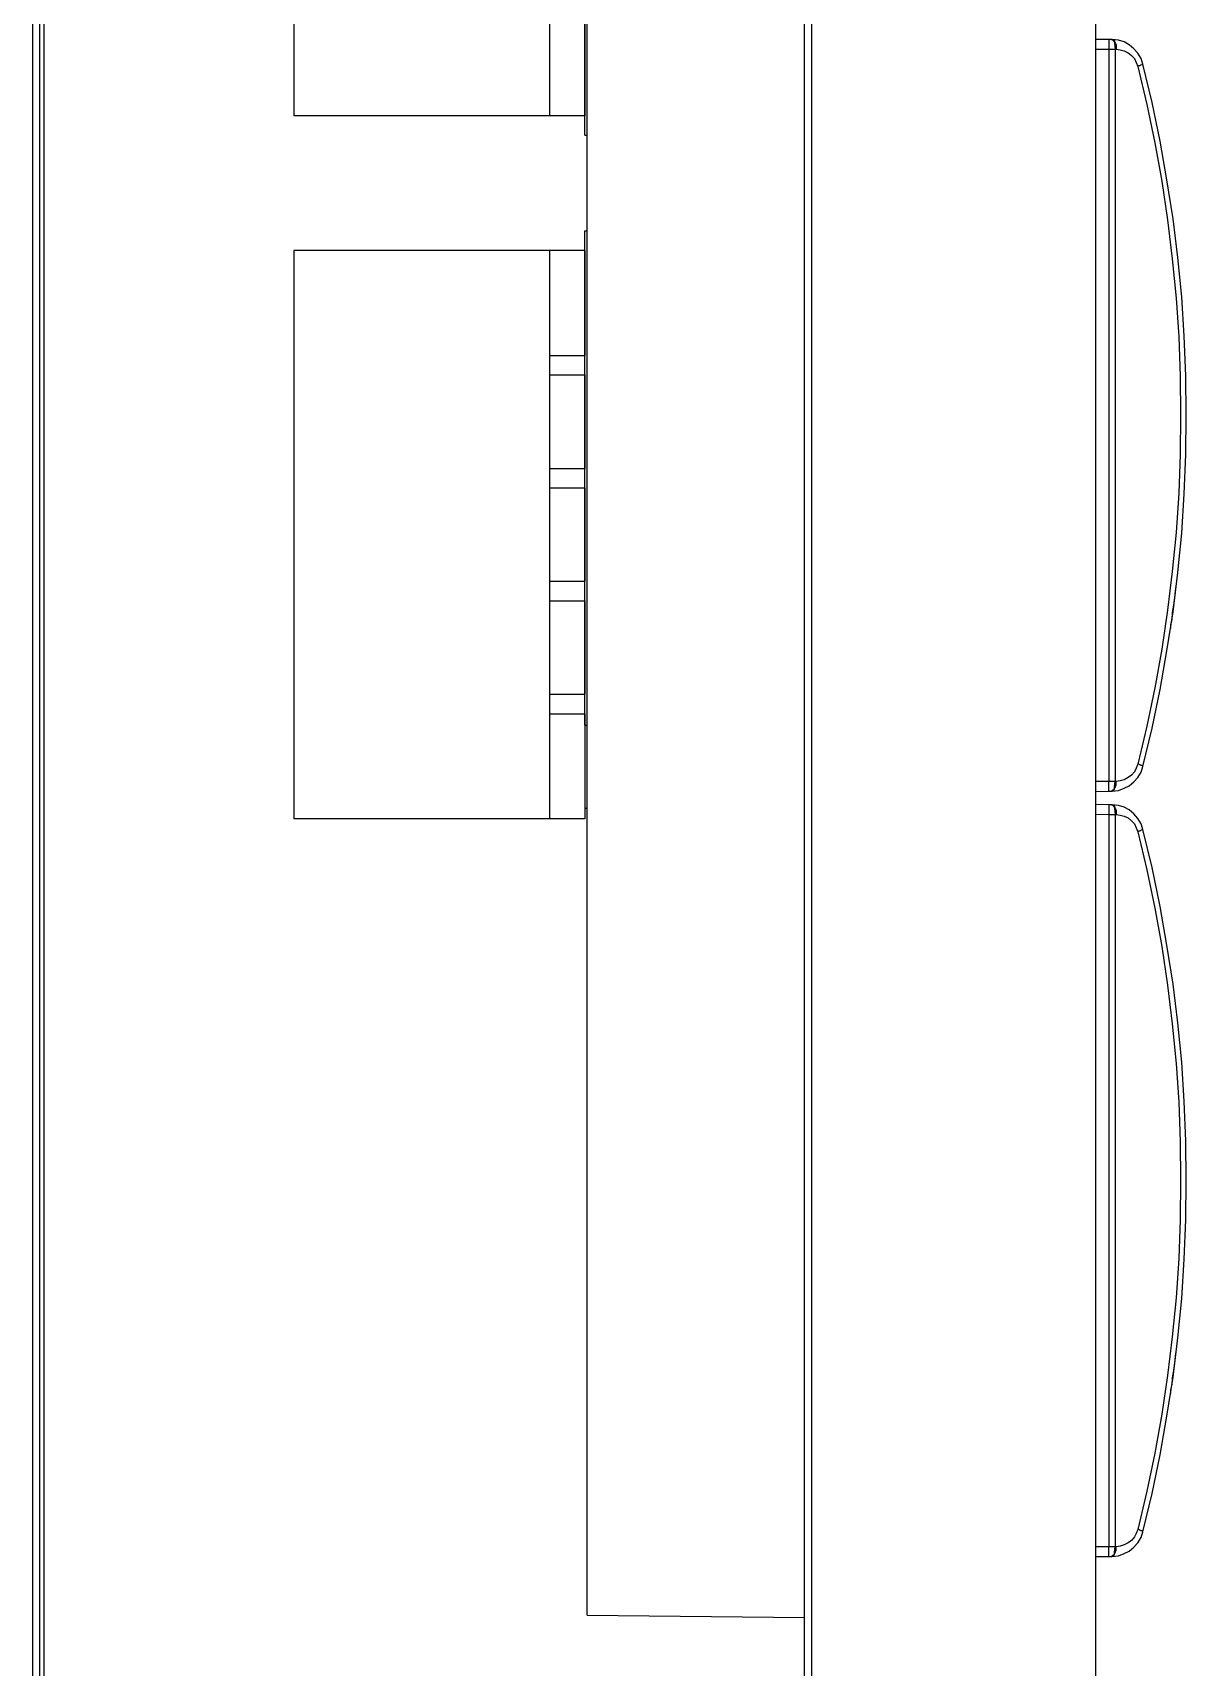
# Model space of a CAD drawing. Header units: centimetres. Extents: x -8.4 to 8.2, y -7.7 to 8.
# Drawn here: x 4.59 to 8.15, y -2 to 3.06 of the extents above; entities that cross this region are included whole.
import ezdxf

# ---------------------------------------------------------------- set-up
doc = ezdxf.new("R2010")
doc.units = ezdxf.units.CM
doc.header["$MEASUREMENT"] = 0
doc.layers.add('Layer 1', color=7, linetype='Continuous')

msp = doc.modelspace()

# ---------------------------------------------------------------- linework, layer by layer
at = {"layer": 'Layer 1', "lineweight": 25}
for points in [[(4.58612, -3.937), (4.58612, -3.937), (4.58612, 7.70113), (4.58612, 7.70113)], [(4.60728, 7.70113), (4.60728, 7.70113), (4.60728, -3.937), (4.60728, -3.937)], [(4.62139, -3.937), (4.62139, -3.937), (4.62139, 7.70113), (4.62139, 7.70113)], [(6.97194, -3.937), (6.97194, -3.937), (6.97194, 7.70466), (6.97194, 7.70466)], [(6.9931, 7.70466), (6.9931, 7.70466), (6.9931, -3.937), (6.9931, -3.937)], [(7.87152, -3.937), (7.87152, -3.937), (7.87152, 7.70466), (7.87152, 7.70466)], [(6.29989, -1.83621), (6.29989, -1.83621), (6.29989, 5.59682), (6.29989, 5.59682)], [(6.29284, 2.73932), (6.29284, 2.73932), (6.29284, 3.9176), (6.29284, 3.9176)], [(5.39326, 3.85762), (5.39326, 3.85762), (5.39326, 2.79929), (5.39326, 2.79929)], [(6.18348, 3.85762), (6.18348, 3.85762), (6.18348, 2.79929), (6.18348, 2.79929)], [(6.29284, 3.12385), (6.29284, 3.12385), (6.29284, 2.79929), (6.29284, 2.79929)], [(7.91163, 3.03459), (7.91163, 3.03459), (7.8715, 3.03533), (7.8715, 3.03533)], [(7.92221, 3.03459), (7.92221, 3.03459), (7.92045, 3.03459), (7.92045, 3.03459)], [(7.8715, 3.00535), (7.8715, 3.00535), (7.91163, 3.00461), (7.91163, 3.00461)], [(7.91163, 3.00461), (7.91163, 3.00461), (7.91163, 0.74154), (7.91163, 0.74154)], [(7.93279, 0.74154), (7.93279, 0.74154), (7.93279, 3.00461), (7.93279, 3.00461)], [(7.93279, 3.00461), (7.93279, 3.00461), (7.93456, 3.00461), (7.93456, 3.00461)], [(6.18348, 2.79929), (6.18348, 2.79929), (5.39326, 2.79929), (5.39326, 2.79929)], [(6.29284, 2.79929), (6.29284, 2.79929), (6.18348, 2.79929), (6.18348, 2.79929)], [(6.29284, 2.73932), (6.29284, 2.73932), (6.29284, 2.79929), (6.29284, 2.79929)], [(6.29284, 2.73932), (6.29284, 2.73932), (6.29989, 2.73932), (6.29989, 2.73932)], [(6.29284, 2.73932), (6.29284, 2.73932), (6.29284, 2.73932), (6.29284, 2.73932)], [(6.29284, 2.44299), (6.29284, 2.44299), (6.29989, 2.44299), (6.29989, 2.44299)], [(6.29284, 0.91546), (6.29284, 0.91546), (6.29284, 2.44299), (6.29284, 2.44299)], [(6.29284, 2.38301), (6.29284, 2.38301), (6.29284, 2.44299), (6.29284, 2.44299)], [(6.29284, 2.44299), (6.29284, 2.44299), (6.29284, 2.44299), (6.29284, 2.44299)], [(6.18348, 2.38301), (6.18348, 2.38301), (5.39326, 2.38301), (5.39326, 2.38301)], [(5.39326, 2.38301), (5.39326, 2.38301), (5.39326, 0.62618), (5.39326, 0.62618)], [(6.18348, 2.38301), (6.18348, 2.38301), (6.18348, 0.62618), (6.18348, 0.62618)], [(6.29284, 2.38301), (6.29284, 2.38301), (6.18348, 2.38301), (6.18348, 2.38301)], [(6.29284, 2.38301), (6.29284, 2.38301), (6.29284, 2.05846), (6.29284, 2.05846)], [(6.18348, 2.05846), (6.18348, 2.05846), (6.29284, 2.05846), (6.29284, 2.05846)], [(6.29284, 1.99849), (6.29284, 1.99849), (6.29284, 2.05846), (6.29284, 2.05846)], [(6.18348, 1.99849), (6.18348, 1.99849), (6.29284, 1.99849), (6.29284, 1.99849)], [(6.29284, 1.99849), (6.29284, 1.99849), (6.29284, 1.70921), (6.29284, 1.70921)], [(6.18348, 1.70921), (6.18348, 1.70921), (6.29284, 1.70921), (6.29284, 1.70921)], [(6.29284, 1.64924), (6.29284, 1.64924), (6.29284, 1.70921), (6.29284, 1.70921)], [(6.18348, 1.64924), (6.18348, 1.64924), (6.29284, 1.64924), (6.29284, 1.64924)], [(6.29284, 1.64924), (6.29284, 1.64924), (6.29284, 1.35996), (6.29284, 1.35996)], [(6.18348, 1.35996), (6.18348, 1.35996), (6.29284, 1.35996), (6.29284, 1.35996)], [(6.29284, 1.29999), (6.29284, 1.29999), (6.29284, 1.35996), (6.29284, 1.35996)], [(6.18348, 1.29999), (6.18348, 1.29999), (6.29284, 1.29999), (6.29284, 1.29999)], [(6.29284, 1.29999), (6.29284, 1.29999), (6.29284, 1.01071), (6.29284, 1.01071)], [(8.10213, 1.21426), (8.10213, 1.21426), (8.10213, 1.21426), (8.10213, 1.21426)], [(6.18348, 1.01071), (6.18348, 1.01071), (6.29284, 1.01071), (6.29284, 1.01071)], [(6.29284, 0.95074), (6.29284, 0.95074), (6.29284, 1.01071), (6.29284, 1.01071)], [(6.18348, 0.95074), (6.18348, 0.95074), (6.29284, 0.95074), (6.29284, 0.95074)], [(6.29284, 0.95074), (6.29284, 0.95074), (6.29284, 0.62618), (6.29284, 0.62618)], [(6.29284, 0.91546), (6.29284, 0.91546), (6.29989, 0.91546), (6.29989, 0.91546)], [(6.29284, 0.91546), (6.29284, 0.91546), (6.29284, 0.91546), (6.29284, 0.91546)], [(7.91163, 0.74154), (7.91163, 0.74154), (7.8715, 0.7408), (7.8715, 0.7408)], [(7.8715, 0.71081), (7.8715, 0.71081), (7.91163, 0.71155), (7.91163, 0.71155)], [(7.92045, 0.71155), (7.92045, 0.71155), (7.92221, 0.71155), (7.92221, 0.71155)], [(7.93456, 0.74154), (7.93456, 0.74154), (7.93279, 0.74154), (7.93279, 0.74154)], [(6.29989, 0.65793), (6.29989, 0.65793), (6.29284, 0.65793), (6.29284, 0.65793)], [(7.91163, 0.66901), (7.91163, 0.66901), (7.8715, 0.66975), (7.8715, 0.66975)], [(7.92221, 0.66901), (7.92221, 0.66901), (7.92045, 0.66901), (7.92045, 0.66901)], [(6.18348, 0.62618), (6.18348, 0.62618), (5.39326, 0.62618), (5.39326, 0.62618)], [(6.29284, 0.62618), (6.29284, 0.62618), (6.18348, 0.62618), (6.18348, 0.62618)], [(7.8715, 0.63977), (7.8715, 0.63977), (7.91163, 0.63903), (7.91163, 0.63903)], [(7.91163, 0.63903), (7.91163, 0.63903), (7.91163, -1.62404), (7.91163, -1.62404)], [(7.93279, -1.62404), (7.93279, -1.62404), (7.93279, 0.63903), (7.93279, 0.63903)], [(7.93279, 0.63903), (7.93279, 0.63903), (7.93456, 0.63903), (7.93456, 0.63903)], [(8.10213, -1.15132), (8.10213, -1.15132), (8.10213, -1.15132), (8.10213, -1.15132)], [(7.91163, -1.62404), (7.91163, -1.62404), (7.8715, -1.62478), (7.8715, -1.62478)], [(7.8715, -1.65477), (7.8715, -1.65477), (7.91163, -1.65403), (7.91163, -1.65403)], [(7.92045, -1.65403), (7.92045, -1.65403), (7.92221, -1.65403), (7.92221, -1.65403)], [(7.93456, -1.62404), (7.93456, -1.62404), (7.93279, -1.62404), (7.93279, -1.62404)], [(6.29989, -1.83621), (6.29989, -1.83621), (6.97194, -1.84261), (6.97194, -1.84261)]]:
    msp.add_open_spline(points, degree=3, dxfattribs=at)
for points, knots in [([(7.91163, 3.03459), (7.91163, 3.03459), (7.91163, 3.03459), (7.91163, 3.03459), (7.91163, 3.03459), (7.91163, 3.03459), (7.91163, 3.03283), (7.91163, 3.03283), (7.91163, 3.03283), (7.91163, 3.03283), (7.91163, 3.0293), (7.91163, 3.0293), (7.91163, 3.0293), (7.91163, 3.0293), (7.91163, 3.02577), (7.91163, 3.02577), (7.91163, 3.02577), (7.91163, 3.02577), (7.91163, 3.02225), (7.91163, 3.02225), (7.91163, 3.02225), (7.91163, 3.02225), (7.91163, 3.01696), (7.91163, 3.01696), (7.91163, 3.01696), (7.91163, 3.01696), (7.91163, 3.01166), (7.91163, 3.01166), (7.91163, 3.01166), (7.91163, 3.01166), (7.91163, 3.00461), (7.91163, 3.00461)], [0, 0, 0, 0, 0.1111111, 0.1111111, 0.1111111, 0.1111111, 0.2222222, 0.2222222, 0.2222222, 0.2222222, 0.3333333, 0.3333333, 0.3333333, 0.3333333, 0.4444444, 0.4444444, 0.4444444, 0.4444444, 0.5555556, 0.5555556, 0.5555556, 0.5555556, 0.6666667, 0.6666667, 0.6666667, 0.6666667, 0.7777778, 0.7777778, 0.7777778, 0.7777778, 1, 1, 1, 1]), ([(7.92045, 3.03459), (7.92045, 3.03459), (7.91692, 3.03459), (7.91692, 3.03459), (7.91692, 3.03459), (7.91692, 3.03459), (7.91515, 3.03459), (7.91515, 3.03459), (7.91515, 3.03459), (7.91515, 3.03459), (7.91163, 3.03459), (7.91163, 3.03459)], [0, 0, 0, 0, 0.25, 0.25, 0.25, 0.25, 0.5, 0.5, 0.5, 0.5, 1, 1, 1, 1]), ([(7.92045, 3.03459), (7.92045, 3.03459), (7.92221, 3.03459), (7.92221, 3.03459), (7.92221, 3.03459), (7.92221, 3.03459), (7.92397, 3.03283), (7.92397, 3.03283), (7.92397, 3.03283), (7.92397, 3.03283), (7.9275, 3.0293), (7.9275, 3.0293), (7.9275, 3.0293), (7.9275, 3.0293), (7.92927, 3.02577), (7.92927, 3.02577), (7.92927, 3.02577), (7.92927, 3.02577), (7.92927, 3.02225), (7.92927, 3.02225), (7.92927, 3.02225), (7.92927, 3.02225), (7.93103, 3.01696), (7.93103, 3.01696), (7.93103, 3.01696), (7.93103, 3.01696), (7.93103, 3.01166), (7.93103, 3.01166), (7.93103, 3.01166), (7.93103, 3.01166), (7.93279, 3.00461), (7.93279, 3.00461)], [0, 0, 0, 0, 0.1111111, 0.1111111, 0.1111111, 0.1111111, 0.2222222, 0.2222222, 0.2222222, 0.2222222, 0.3333333, 0.3333333, 0.3333333, 0.3333333, 0.4444444, 0.4444444, 0.4444444, 0.4444444, 0.5555556, 0.5555556, 0.5555556, 0.5555556, 0.6666667, 0.6666667, 0.6666667, 0.6666667, 0.7777778, 0.7777778, 0.7777778, 0.7777778, 1, 1, 1, 1]), ([(7.92221, 3.03459), (7.92221, 3.03459), (7.92397, 3.03459), (7.92397, 3.03459), (7.92397, 3.03459), (7.92397, 3.03459), (7.9275, 3.03283), (7.9275, 3.03283), (7.9275, 3.03283), (7.9275, 3.03283), (7.92927, 3.0293), (7.92927, 3.0293), (7.92927, 3.0293), (7.92927, 3.0293), (7.93103, 3.02577), (7.93103, 3.02577), (7.93103, 3.02577), (7.93103, 3.02577), (7.93279, 3.02225), (7.93279, 3.02225), (7.93279, 3.02225), (7.93279, 3.02225), (7.93456, 3.01696), (7.93456, 3.01696), (7.93456, 3.01696), (7.93456, 3.01696), (7.93456, 3.01166), (7.93456, 3.01166), (7.93456, 3.01166), (7.93456, 3.01166), (7.93456, 3.00461), (7.93456, 3.00461)], [0, 0, 0, 0, 0.1111111, 0.1111111, 0.1111111, 0.1111111, 0.2222222, 0.2222222, 0.2222222, 0.2222222, 0.3333333, 0.3333333, 0.3333333, 0.3333333, 0.4444444, 0.4444444, 0.4444444, 0.4444444, 0.5555556, 0.5555556, 0.5555556, 0.5555556, 0.6666667, 0.6666667, 0.6666667, 0.6666667, 0.7777778, 0.7777778, 0.7777778, 0.7777778, 1, 1, 1, 1]), ([(8.01746, 2.95875), (8.01746, 2.95875), (8.01217, 2.97639), (8.01217, 2.97639), (8.01217, 2.97639), (8.01217, 2.97639), (8.00158, 2.99226), (8.00158, 2.99226), (8.00158, 2.99226), (8.00158, 2.99226), (7.98924, 3.00637), (7.98924, 3.00637), (7.98924, 3.00637), (7.98924, 3.00637), (7.97513, 3.01872), (7.97513, 3.01872), (7.97513, 3.01872), (7.97513, 3.01872), (7.95925, 3.02754), (7.95925, 3.02754), (7.95925, 3.02754), (7.95925, 3.02754), (7.94161, 3.03283), (7.94161, 3.03283), (7.94161, 3.03283), (7.94161, 3.03283), (7.92221, 3.03459), (7.92221, 3.03459)], [0, 0, 0, 0, 0.125, 0.125, 0.125, 0.125, 0.25, 0.25, 0.25, 0.25, 0.375, 0.375, 0.375, 0.375, 0.5, 0.5, 0.5, 0.5, 0.625, 0.625, 0.625, 0.625, 0.75, 0.75, 0.75, 0.75, 1, 1, 1, 1]), ([(7.91163, 3.00461), (7.91163, 3.00461), (7.91868, 3.00461), (7.91868, 3.00461), (7.91868, 3.00461), (7.91868, 3.00461), (7.92574, 3.00461), (7.92574, 3.00461), (7.92574, 3.00461), (7.92574, 3.00461), (7.93279, 3.00461), (7.93279, 3.00461)], [0, 0, 0, 0, 0.25, 0.25, 0.25, 0.25, 0.5, 0.5, 0.5, 0.5, 1, 1, 1, 1]), ([(7.93456, 3.00461), (7.93456, 3.00461), (7.9469, 3.00284), (7.9469, 3.00284), (7.9469, 3.00284), (7.9469, 3.00284), (7.95925, 2.99932), (7.95925, 2.99932), (7.95925, 2.99932), (7.95925, 2.99932), (7.9716, 2.99402), (7.9716, 2.99402), (7.9716, 2.99402), (7.9716, 2.99402), (7.98218, 2.98521), (7.98218, 2.98521), (7.98218, 2.98521), (7.98218, 2.98521), (7.991, 2.97639), (7.991, 2.97639), (7.991, 2.97639), (7.991, 2.97639), (7.99629, 2.96404), (7.99629, 2.96404), (7.99629, 2.96404), (7.99629, 2.96404), (8.00158, 2.95169), (8.00158, 2.95169)], [0, 0, 0, 0, 0.125, 0.125, 0.125, 0.125, 0.25, 0.25, 0.25, 0.25, 0.375, 0.375, 0.375, 0.375, 0.5, 0.5, 0.5, 0.5, 0.625, 0.625, 0.625, 0.625, 0.75, 0.75, 0.75, 0.75, 1, 1, 1, 1]), ([(8.01746, 2.95875), (8.01746, 2.95875), (8.01746, 2.95875), (8.01746, 2.95875), (8.01746, 2.95875), (8.01746, 2.95875), (8.0157, 2.95698), (8.0157, 2.95698), (8.0157, 2.95698), (8.0157, 2.95698), (8.01393, 2.95698), (8.01393, 2.95698), (8.01393, 2.95698), (8.01393, 2.95698), (8.0104, 2.95522), (8.0104, 2.95522), (8.0104, 2.95522), (8.0104, 2.95522), (8.00864, 2.95346), (8.00864, 2.95346), (8.00864, 2.95346), (8.00864, 2.95346), (8.00511, 2.95346), (8.00511, 2.95346), (8.00511, 2.95346), (8.00511, 2.95346), (8.00158, 2.95169), (8.00158, 2.95169)], [0, 0, 0, 0, 0.125, 0.125, 0.125, 0.125, 0.25, 0.25, 0.25, 0.25, 0.375, 0.375, 0.375, 0.375, 0.5, 0.5, 0.5, 0.5, 0.625, 0.625, 0.625, 0.625, 0.75, 0.75, 0.75, 0.75, 1, 1, 1, 1]), ([(8.00158, 2.95169), (8.00158, 2.95169), (8.02981, 2.83351), (8.02981, 2.83351), (8.02981, 2.83351), (8.02981, 2.83351), (8.0545, 2.71533), (8.0545, 2.71533), (8.0545, 2.71533), (8.0545, 2.71533), (8.07567, 2.59715), (8.07567, 2.59715), (8.07567, 2.59715), (8.07567, 2.59715), (8.09331, 2.47721), (8.09331, 2.47721), (8.09331, 2.47721), (8.09331, 2.47721), (8.10742, 2.35726), (8.10742, 2.35726), (8.10742, 2.35726), (8.10742, 2.35726), (8.11977, 2.23555), (8.11977, 2.23555), (8.11977, 2.23555), (8.11977, 2.23555), (8.12858, 2.11561), (8.12858, 2.11561), (8.12858, 2.11561), (8.12858, 2.11561), (8.13211, 1.9939), (8.13211, 1.9939), (8.13211, 1.9939), (8.13211, 1.9939), (8.13388, 1.87396), (8.13388, 1.87396), (8.13388, 1.87396), (8.13388, 1.87396), (8.13211, 1.75225), (8.13211, 1.75225), (8.13211, 1.75225), (8.13211, 1.75225), (8.12858, 1.6323), (8.12858, 1.6323), (8.12858, 1.6323), (8.12858, 1.6323), (8.11977, 1.51059), (8.11977, 1.51059), (8.11977, 1.51059), (8.11977, 1.51059), (8.10742, 1.39065), (8.10742, 1.39065), (8.10742, 1.39065), (8.10742, 1.39065), (8.09331, 1.27071), (8.09331, 1.27071), (8.09331, 1.27071), (8.09331, 1.27071), (8.07567, 1.15076), (8.07567, 1.15076), (8.07567, 1.15076), (8.07567, 1.15076), (8.0545, 1.03082), (8.0545, 1.03082), (8.0545, 1.03082), (8.0545, 1.03082), (8.02981, 0.91264), (8.02981, 0.91264), (8.02981, 0.91264), (8.02981, 0.91264), (8.00158, 0.79446), (8.00158, 0.79446)], [0, 0, 0, 0, 0.0526316, 0.0526316, 0.0526316, 0.0526316, 0.1052632, 0.1052632, 0.1052632, 0.1052632, 0.1578947, 0.1578947, 0.1578947, 0.1578947, 0.2105263, 0.2105263, 0.2105263, 0.2105263, 0.2631579, 0.2631579, 0.2631579, 0.2631579, 0.3157895, 0.3157895, 0.3157895, 0.3157895, 0.3684211, 0.3684211, 0.3684211, 0.3684211, 0.4210526, 0.4210526, 0.4210526, 0.4210526, 0.4736842, 0.4736842, 0.4736842, 0.4736842, 0.5263158, 0.5263158, 0.5263158, 0.5263158, 0.5789474, 0.5789474, 0.5789474, 0.5789474, 0.6315789, 0.6315789, 0.6315789, 0.6315789, 0.6842105, 0.6842105, 0.6842105, 0.6842105, 0.7368421, 0.7368421, 0.7368421, 0.7368421, 0.7894737, 0.7894737, 0.7894737, 0.7894737, 0.8421053, 0.8421053, 0.8421053, 0.8421053, 0.8947368, 0.8947368, 0.8947368, 0.8947368, 1, 1, 1, 1]), ([(8.01746, 0.7874), (8.01746, 0.7874), (8.04568, 0.90558), (8.04568, 0.90558), (8.04568, 0.90558), (8.04568, 0.90558), (8.07038, 1.02552), (8.07038, 1.02552), (8.07038, 1.02552), (8.07038, 1.02552), (8.09154, 1.14547), (8.09154, 1.14547), (8.09154, 1.14547), (8.09154, 1.14547), (8.11095, 1.26541), (8.11095, 1.26541), (8.11095, 1.26541), (8.11095, 1.26541), (8.12506, 1.38712), (8.12506, 1.38712), (8.12506, 1.38712), (8.12506, 1.38712), (8.1374, 1.50883), (8.1374, 1.50883), (8.1374, 1.50883), (8.1374, 1.50883), (8.14446, 1.63054), (8.14446, 1.63054), (8.14446, 1.63054), (8.14446, 1.63054), (8.14975, 1.75225), (8.14975, 1.75225), (8.14975, 1.75225), (8.14975, 1.75225), (8.15152, 1.87396), (8.15152, 1.87396), (8.15152, 1.87396), (8.15152, 1.87396), (8.14975, 1.99566), (8.14975, 1.99566), (8.14975, 1.99566), (8.14975, 1.99566), (8.14446, 2.11737), (8.14446, 2.11737), (8.14446, 2.11737), (8.14446, 2.11737), (8.1374, 2.23908), (8.1374, 2.23908), (8.1374, 2.23908), (8.1374, 2.23908), (8.12506, 2.36079), (8.12506, 2.36079), (8.12506, 2.36079), (8.12506, 2.36079), (8.11095, 2.48073), (8.11095, 2.48073), (8.11095, 2.48073), (8.11095, 2.48073), (8.09154, 2.60068), (8.09154, 2.60068), (8.09154, 2.60068), (8.09154, 2.60068), (8.07038, 2.72062), (8.07038, 2.72062), (8.07038, 2.72062), (8.07038, 2.72062), (8.04568, 2.84057), (8.04568, 2.84057), (8.04568, 2.84057), (8.04568, 2.84057), (8.01746, 2.95875), (8.01746, 2.95875)], [0, 0, 0, 0, 0.0526316, 0.0526316, 0.0526316, 0.0526316, 0.1052632, 0.1052632, 0.1052632, 0.1052632, 0.1578947, 0.1578947, 0.1578947, 0.1578947, 0.2105263, 0.2105263, 0.2105263, 0.2105263, 0.2631579, 0.2631579, 0.2631579, 0.2631579, 0.3157895, 0.3157895, 0.3157895, 0.3157895, 0.3684211, 0.3684211, 0.3684211, 0.3684211, 0.4210526, 0.4210526, 0.4210526, 0.4210526, 0.4736842, 0.4736842, 0.4736842, 0.4736842, 0.5263158, 0.5263158, 0.5263158, 0.5263158, 0.5789474, 0.5789474, 0.5789474, 0.5789474, 0.6315789, 0.6315789, 0.6315789, 0.6315789, 0.6842105, 0.6842105, 0.6842105, 0.6842105, 0.7368421, 0.7368421, 0.7368421, 0.7368421, 0.7894737, 0.7894737, 0.7894737, 0.7894737, 0.8421053, 0.8421053, 0.8421053, 0.8421053, 0.8947368, 0.8947368, 0.8947368, 0.8947368, 1, 1, 1, 1]), ([(8.10213, 1.21426), (8.10213, 1.21426), (8.10389, 1.21602), (8.10389, 1.21602), (8.10389, 1.21602), (8.10389, 1.21602), (8.10389, 1.22661), (8.10389, 1.22661), (8.10389, 1.22661), (8.10389, 1.22661), (8.10742, 1.24248), (8.10742, 1.24248), (8.10742, 1.24248), (8.10742, 1.24248), (8.10918, 1.26365), (8.10918, 1.26365), (8.10918, 1.26365), (8.10918, 1.26365), (8.11271, 1.28658), (8.11271, 1.28658), (8.11271, 1.28658), (8.11271, 1.28658), (8.11624, 1.30951), (8.11624, 1.30951), (8.11624, 1.30951), (8.11624, 1.30951), (8.118, 1.33068), (8.118, 1.33068), (8.118, 1.33068), (8.118, 1.33068), (8.11977, 1.34479), (8.11977, 1.34479), (8.11977, 1.34479), (8.11977, 1.34479), (8.12153, 1.35184), (8.12153, 1.35184), (8.12153, 1.35184), (8.12153, 1.35184), (8.12153, 1.35361), (8.12153, 1.35361)], [0, 0, 0, 0, 0.0909091, 0.0909091, 0.0909091, 0.0909091, 0.1818182, 0.1818182, 0.1818182, 0.1818182, 0.2727273, 0.2727273, 0.2727273, 0.2727273, 0.3636364, 0.3636364, 0.3636364, 0.3636364, 0.4545455, 0.4545455, 0.4545455, 0.4545455, 0.5454545, 0.5454545, 0.5454545, 0.5454545, 0.6363636, 0.6363636, 0.6363636, 0.6363636, 0.7272727, 0.7272727, 0.7272727, 0.7272727, 0.8181818, 0.8181818, 0.8181818, 0.8181818, 1, 1, 1, 1]), ([(7.92221, 0.71155), (7.92221, 0.71155), (7.94161, 0.71332), (7.94161, 0.71332), (7.94161, 0.71332), (7.94161, 0.71332), (7.95925, 0.72037), (7.95925, 0.72037), (7.95925, 0.72037), (7.95925, 0.72037), (7.97513, 0.72743), (7.97513, 0.72743), (7.97513, 0.72743), (7.97513, 0.72743), (7.98924, 0.73977), (7.98924, 0.73977), (7.98924, 0.73977), (7.98924, 0.73977), (8.00158, 0.75389), (8.00158, 0.75389), (8.00158, 0.75389), (8.00158, 0.75389), (8.01217, 0.76976), (8.01217, 0.76976), (8.01217, 0.76976), (8.01217, 0.76976), (8.01746, 0.7874), (8.01746, 0.7874)], [0, 0, 0, 0, 0.125, 0.125, 0.125, 0.125, 0.25, 0.25, 0.25, 0.25, 0.375, 0.375, 0.375, 0.375, 0.5, 0.5, 0.5, 0.5, 0.625, 0.625, 0.625, 0.625, 0.75, 0.75, 0.75, 0.75, 1, 1, 1, 1]), ([(8.00158, 0.79446), (8.00158, 0.79446), (7.99629, 0.78211), (7.99629, 0.78211), (7.99629, 0.78211), (7.99629, 0.78211), (7.991, 0.77152), (7.991, 0.77152), (7.991, 0.77152), (7.991, 0.77152), (7.98218, 0.76094), (7.98218, 0.76094), (7.98218, 0.76094), (7.98218, 0.76094), (7.9716, 0.75389), (7.9716, 0.75389), (7.9716, 0.75389), (7.9716, 0.75389), (7.95925, 0.74683), (7.95925, 0.74683), (7.95925, 0.74683), (7.95925, 0.74683), (7.9469, 0.7433), (7.9469, 0.7433), (7.9469, 0.7433), (7.9469, 0.7433), (7.93456, 0.74154), (7.93456, 0.74154)], [0, 0, 0, 0, 0.125, 0.125, 0.125, 0.125, 0.25, 0.25, 0.25, 0.25, 0.375, 0.375, 0.375, 0.375, 0.5, 0.5, 0.5, 0.5, 0.625, 0.625, 0.625, 0.625, 0.75, 0.75, 0.75, 0.75, 1, 1, 1, 1]), ([(8.01746, 0.7874), (8.01746, 0.7874), (8.01746, 0.7874), (8.01746, 0.7874), (8.01746, 0.7874), (8.01746, 0.7874), (8.01746, 0.78916), (8.01746, 0.78916), (8.01746, 0.78916), (8.01746, 0.78916), (8.0157, 0.78916), (8.0157, 0.78916), (8.0157, 0.78916), (8.0157, 0.78916), (8.01393, 0.79093), (8.01393, 0.79093), (8.01393, 0.79093), (8.01393, 0.79093), (8.0104, 0.79093), (8.0104, 0.79093), (8.0104, 0.79093), (8.0104, 0.79093), (8.00864, 0.79269), (8.00864, 0.79269), (8.00864, 0.79269), (8.00864, 0.79269), (8.00511, 0.79446), (8.00511, 0.79446), (8.00511, 0.79446), (8.00511, 0.79446), (8.00158, 0.79446), (8.00158, 0.79446)], [0, 0, 0, 0, 0.1111111, 0.1111111, 0.1111111, 0.1111111, 0.2222222, 0.2222222, 0.2222222, 0.2222222, 0.3333333, 0.3333333, 0.3333333, 0.3333333, 0.4444444, 0.4444444, 0.4444444, 0.4444444, 0.5555556, 0.5555556, 0.5555556, 0.5555556, 0.6666667, 0.6666667, 0.6666667, 0.6666667, 0.7777778, 0.7777778, 0.7777778, 0.7777778, 1, 1, 1, 1]), ([(7.91163, 0.71155), (7.91163, 0.71155), (7.91163, 0.71332), (7.91163, 0.71332), (7.91163, 0.71332), (7.91163, 0.71332), (7.91163, 0.71684), (7.91163, 0.71684), (7.91163, 0.71684), (7.91163, 0.71684), (7.91163, 0.72037), (7.91163, 0.72037), (7.91163, 0.72037), (7.91163, 0.72037), (7.91163, 0.72566), (7.91163, 0.72566), (7.91163, 0.72566), (7.91163, 0.72566), (7.91163, 0.73096), (7.91163, 0.73096), (7.91163, 0.73096), (7.91163, 0.73096), (7.91163, 0.73625), (7.91163, 0.73625), (7.91163, 0.73625), (7.91163, 0.73625), (7.91163, 0.74154), (7.91163, 0.74154)], [0, 0, 0, 0, 0.125, 0.125, 0.125, 0.125, 0.25, 0.25, 0.25, 0.25, 0.375, 0.375, 0.375, 0.375, 0.5, 0.5, 0.5, 0.5, 0.625, 0.625, 0.625, 0.625, 0.75, 0.75, 0.75, 0.75, 1, 1, 1, 1]), ([(7.93279, 0.74154), (7.93279, 0.74154), (7.92574, 0.74154), (7.92574, 0.74154), (7.92574, 0.74154), (7.92574, 0.74154), (7.91868, 0.74154), (7.91868, 0.74154), (7.91868, 0.74154), (7.91868, 0.74154), (7.91163, 0.74154), (7.91163, 0.74154)], [0, 0, 0, 0, 0.25, 0.25, 0.25, 0.25, 0.5, 0.5, 0.5, 0.5, 1, 1, 1, 1]), ([(7.91163, 0.71155), (7.91163, 0.71155), (7.91515, 0.71155), (7.91515, 0.71155), (7.91515, 0.71155), (7.91515, 0.71155), (7.91692, 0.71155), (7.91692, 0.71155), (7.91692, 0.71155), (7.91692, 0.71155), (7.92045, 0.71155), (7.92045, 0.71155)], [0, 0, 0, 0, 0.25, 0.25, 0.25, 0.25, 0.5, 0.5, 0.5, 0.5, 1, 1, 1, 1]), ([(7.92045, 0.71155), (7.92045, 0.71155), (7.92221, 0.71332), (7.92221, 0.71332), (7.92221, 0.71332), (7.92221, 0.71332), (7.92397, 0.71508), (7.92397, 0.71508), (7.92397, 0.71508), (7.92397, 0.71508), (7.9275, 0.71684), (7.9275, 0.71684), (7.9275, 0.71684), (7.9275, 0.71684), (7.92927, 0.72037), (7.92927, 0.72037), (7.92927, 0.72037), (7.92927, 0.72037), (7.92927, 0.72566), (7.92927, 0.72566), (7.92927, 0.72566), (7.92927, 0.72566), (7.93103, 0.73096), (7.93103, 0.73096), (7.93103, 0.73096), (7.93103, 0.73096), (7.93103, 0.73625), (7.93103, 0.73625), (7.93103, 0.73625), (7.93103, 0.73625), (7.93279, 0.74154), (7.93279, 0.74154)], [0, 0, 0, 0, 0.1111111, 0.1111111, 0.1111111, 0.1111111, 0.2222222, 0.2222222, 0.2222222, 0.2222222, 0.3333333, 0.3333333, 0.3333333, 0.3333333, 0.4444444, 0.4444444, 0.4444444, 0.4444444, 0.5555556, 0.5555556, 0.5555556, 0.5555556, 0.6666667, 0.6666667, 0.6666667, 0.6666667, 0.7777778, 0.7777778, 0.7777778, 0.7777778, 1, 1, 1, 1]), ([(7.92221, 0.71155), (7.92221, 0.71155), (7.92397, 0.71332), (7.92397, 0.71332), (7.92397, 0.71332), (7.92397, 0.71332), (7.9275, 0.71508), (7.9275, 0.71508), (7.9275, 0.71508), (7.9275, 0.71508), (7.92927, 0.71684), (7.92927, 0.71684), (7.92927, 0.71684), (7.92927, 0.71684), (7.93103, 0.72037), (7.93103, 0.72037), (7.93103, 0.72037), (7.93103, 0.72037), (7.93279, 0.72566), (7.93279, 0.72566), (7.93279, 0.72566), (7.93279, 0.72566), (7.93456, 0.73096), (7.93456, 0.73096), (7.93456, 0.73096), (7.93456, 0.73096), (7.93456, 0.73625), (7.93456, 0.73625), (7.93456, 0.73625), (7.93456, 0.73625), (7.93456, 0.74154), (7.93456, 0.74154)], [0, 0, 0, 0, 0.1111111, 0.1111111, 0.1111111, 0.1111111, 0.2222222, 0.2222222, 0.2222222, 0.2222222, 0.3333333, 0.3333333, 0.3333333, 0.3333333, 0.4444444, 0.4444444, 0.4444444, 0.4444444, 0.5555556, 0.5555556, 0.5555556, 0.5555556, 0.6666667, 0.6666667, 0.6666667, 0.6666667, 0.7777778, 0.7777778, 0.7777778, 0.7777778, 1, 1, 1, 1]), ([(7.91163, 0.66901), (7.91163, 0.66901), (7.91163, 0.66901), (7.91163, 0.66901), (7.91163, 0.66901), (7.91163, 0.66901), (7.91163, 0.66725), (7.91163, 0.66725), (7.91163, 0.66725), (7.91163, 0.66725), (7.91163, 0.66372), (7.91163, 0.66372), (7.91163, 0.66372), (7.91163, 0.66372), (7.91163, 0.66019), (7.91163, 0.66019), (7.91163, 0.66019), (7.91163, 0.66019), (7.91163, 0.65667), (7.91163, 0.65667), (7.91163, 0.65667), (7.91163, 0.65667), (7.91163, 0.65138), (7.91163, 0.65138), (7.91163, 0.65138), (7.91163, 0.65138), (7.91163, 0.64608), (7.91163, 0.64608), (7.91163, 0.64608), (7.91163, 0.64608), (7.91163, 0.63903), (7.91163, 0.63903)], [0, 0, 0, 0, 0.1111111, 0.1111111, 0.1111111, 0.1111111, 0.2222222, 0.2222222, 0.2222222, 0.2222222, 0.3333333, 0.3333333, 0.3333333, 0.3333333, 0.4444444, 0.4444444, 0.4444444, 0.4444444, 0.5555556, 0.5555556, 0.5555556, 0.5555556, 0.6666667, 0.6666667, 0.6666667, 0.6666667, 0.7777778, 0.7777778, 0.7777778, 0.7777778, 1, 1, 1, 1]), ([(7.92045, 0.66901), (7.92045, 0.66901), (7.91692, 0.66901), (7.91692, 0.66901), (7.91692, 0.66901), (7.91692, 0.66901), (7.91515, 0.66901), (7.91515, 0.66901), (7.91515, 0.66901), (7.91515, 0.66901), (7.91163, 0.66901), (7.91163, 0.66901)], [0, 0, 0, 0, 0.25, 0.25, 0.25, 0.25, 0.5, 0.5, 0.5, 0.5, 1, 1, 1, 1]), ([(7.92045, 0.66901), (7.92045, 0.66901), (7.92221, 0.66901), (7.92221, 0.66901), (7.92221, 0.66901), (7.92221, 0.66901), (7.92397, 0.66725), (7.92397, 0.66725), (7.92397, 0.66725), (7.92397, 0.66725), (7.9275, 0.66372), (7.9275, 0.66372), (7.9275, 0.66372), (7.9275, 0.66372), (7.92927, 0.66019), (7.92927, 0.66019), (7.92927, 0.66019), (7.92927, 0.66019), (7.92927, 0.65667), (7.92927, 0.65667), (7.92927, 0.65667), (7.92927, 0.65667), (7.93103, 0.65138), (7.93103, 0.65138), (7.93103, 0.65138), (7.93103, 0.65138), (7.93103, 0.64608), (7.93103, 0.64608), (7.93103, 0.64608), (7.93103, 0.64608), (7.93279, 0.63903), (7.93279, 0.63903)], [0, 0, 0, 0, 0.1111111, 0.1111111, 0.1111111, 0.1111111, 0.2222222, 0.2222222, 0.2222222, 0.2222222, 0.3333333, 0.3333333, 0.3333333, 0.3333333, 0.4444444, 0.4444444, 0.4444444, 0.4444444, 0.5555556, 0.5555556, 0.5555556, 0.5555556, 0.6666667, 0.6666667, 0.6666667, 0.6666667, 0.7777778, 0.7777778, 0.7777778, 0.7777778, 1, 1, 1, 1]), ([(7.92221, 0.66901), (7.92221, 0.66901), (7.92397, 0.66901), (7.92397, 0.66901), (7.92397, 0.66901), (7.92397, 0.66901), (7.9275, 0.66725), (7.9275, 0.66725), (7.9275, 0.66725), (7.9275, 0.66725), (7.92927, 0.66372), (7.92927, 0.66372), (7.92927, 0.66372), (7.92927, 0.66372), (7.93103, 0.66019), (7.93103, 0.66019), (7.93103, 0.66019), (7.93103, 0.66019), (7.93279, 0.65667), (7.93279, 0.65667), (7.93279, 0.65667), (7.93279, 0.65667), (7.93456, 0.65138), (7.93456, 0.65138), (7.93456, 0.65138), (7.93456, 0.65138), (7.93456, 0.64608), (7.93456, 0.64608), (7.93456, 0.64608), (7.93456, 0.64608), (7.93456, 0.63903), (7.93456, 0.63903)], [0, 0, 0, 0, 0.1111111, 0.1111111, 0.1111111, 0.1111111, 0.2222222, 0.2222222, 0.2222222, 0.2222222, 0.3333333, 0.3333333, 0.3333333, 0.3333333, 0.4444444, 0.4444444, 0.4444444, 0.4444444, 0.5555556, 0.5555556, 0.5555556, 0.5555556, 0.6666667, 0.6666667, 0.6666667, 0.6666667, 0.7777778, 0.7777778, 0.7777778, 0.7777778, 1, 1, 1, 1]), ([(8.01746, 0.59317), (8.01746, 0.59317), (8.01217, 0.61081), (8.01217, 0.61081), (8.01217, 0.61081), (8.01217, 0.61081), (8.00158, 0.62668), (8.00158, 0.62668), (8.00158, 0.62668), (8.00158, 0.62668), (7.98924, 0.64079), (7.98924, 0.64079), (7.98924, 0.64079), (7.98924, 0.64079), (7.97513, 0.65314), (7.97513, 0.65314), (7.97513, 0.65314), (7.97513, 0.65314), (7.95925, 0.66196), (7.95925, 0.66196), (7.95925, 0.66196), (7.95925, 0.66196), (7.94161, 0.66725), (7.94161, 0.66725), (7.94161, 0.66725), (7.94161, 0.66725), (7.92221, 0.66901), (7.92221, 0.66901)], [0, 0, 0, 0, 0.125, 0.125, 0.125, 0.125, 0.25, 0.25, 0.25, 0.25, 0.375, 0.375, 0.375, 0.375, 0.5, 0.5, 0.5, 0.5, 0.625, 0.625, 0.625, 0.625, 0.75, 0.75, 0.75, 0.75, 1, 1, 1, 1]), ([(7.91163, 0.63903), (7.91163, 0.63903), (7.91868, 0.63903), (7.91868, 0.63903), (7.91868, 0.63903), (7.91868, 0.63903), (7.92574, 0.63903), (7.92574, 0.63903), (7.92574, 0.63903), (7.92574, 0.63903), (7.93279, 0.63903), (7.93279, 0.63903)], [0, 0, 0, 0, 0.25, 0.25, 0.25, 0.25, 0.5, 0.5, 0.5, 0.5, 1, 1, 1, 1]), ([(7.93456, 0.63903), (7.93456, 0.63903), (7.9469, 0.63726), (7.9469, 0.63726), (7.9469, 0.63726), (7.9469, 0.63726), (7.95925, 0.63374), (7.95925, 0.63374), (7.95925, 0.63374), (7.95925, 0.63374), (7.9716, 0.62844), (7.9716, 0.62844), (7.9716, 0.62844), (7.9716, 0.62844), (7.98218, 0.61963), (7.98218, 0.61963), (7.98218, 0.61963), (7.98218, 0.61963), (7.991, 0.61081), (7.991, 0.61081), (7.991, 0.61081), (7.991, 0.61081), (7.99629, 0.59846), (7.99629, 0.59846), (7.99629, 0.59846), (7.99629, 0.59846), (8.00158, 0.58611), (8.00158, 0.58611)], [0, 0, 0, 0, 0.125, 0.125, 0.125, 0.125, 0.25, 0.25, 0.25, 0.25, 0.375, 0.375, 0.375, 0.375, 0.5, 0.5, 0.5, 0.5, 0.625, 0.625, 0.625, 0.625, 0.75, 0.75, 0.75, 0.75, 1, 1, 1, 1]), ([(8.01746, 0.59317), (8.01746, 0.59317), (8.01746, 0.59317), (8.01746, 0.59317), (8.01746, 0.59317), (8.01746, 0.59317), (8.0157, 0.5914), (8.0157, 0.5914), (8.0157, 0.5914), (8.0157, 0.5914), (8.01393, 0.5914), (8.01393, 0.5914), (8.01393, 0.5914), (8.01393, 0.5914), (8.0104, 0.58964), (8.0104, 0.58964), (8.0104, 0.58964), (8.0104, 0.58964), (8.00864, 0.58788), (8.00864, 0.58788), (8.00864, 0.58788), (8.00864, 0.58788), (8.00511, 0.58788), (8.00511, 0.58788), (8.00511, 0.58788), (8.00511, 0.58788), (8.00158, 0.58611), (8.00158, 0.58611)], [0, 0, 0, 0, 0.125, 0.125, 0.125, 0.125, 0.25, 0.25, 0.25, 0.25, 0.375, 0.375, 0.375, 0.375, 0.5, 0.5, 0.5, 0.5, 0.625, 0.625, 0.625, 0.625, 0.75, 0.75, 0.75, 0.75, 1, 1, 1, 1]), ([(8.00158, 0.58611), (8.00158, 0.58611), (8.02981, 0.46793), (8.02981, 0.46793), (8.02981, 0.46793), (8.02981, 0.46793), (8.0545, 0.34975), (8.0545, 0.34975), (8.0545, 0.34975), (8.0545, 0.34975), (8.07567, 0.23157), (8.07567, 0.23157), (8.07567, 0.23157), (8.07567, 0.23157), (8.09331, 0.11163), (8.09331, 0.11163), (8.09331, 0.11163), (8.09331, 0.11163), (8.10742, -0.00832), (8.10742, -0.00832), (8.10742, -0.00832), (8.10742, -0.00832), (8.11977, -0.13003), (8.11977, -0.13003), (8.11977, -0.13003), (8.11977, -0.13003), (8.12858, -0.24997), (8.12858, -0.24997), (8.12858, -0.24997), (8.12858, -0.24997), (8.13211, -0.37168), (8.13211, -0.37168), (8.13211, -0.37168), (8.13211, -0.37168), (8.13388, -0.49162), (8.13388, -0.49162), (8.13388, -0.49162), (8.13388, -0.49162), (8.13211, -0.61333), (8.13211, -0.61333), (8.13211, -0.61333), (8.13211, -0.61333), (8.12858, -0.73328), (8.12858, -0.73328), (8.12858, -0.73328), (8.12858, -0.73328), (8.11977, -0.85499), (8.11977, -0.85499), (8.11977, -0.85499), (8.11977, -0.85499), (8.10742, -0.97493), (8.10742, -0.97493), (8.10742, -0.97493), (8.10742, -0.97493), (8.09331, -1.09487), (8.09331, -1.09487), (8.09331, -1.09487), (8.09331, -1.09487), (8.07567, -1.21482), (8.07567, -1.21482), (8.07567, -1.21482), (8.07567, -1.21482), (8.0545, -1.33476), (8.0545, -1.33476), (8.0545, -1.33476), (8.0545, -1.33476), (8.02981, -1.45294), (8.02981, -1.45294), (8.02981, -1.45294), (8.02981, -1.45294), (8.00158, -1.57112), (8.00158, -1.57112)], [0, 0, 0, 0, 0.0526316, 0.0526316, 0.0526316, 0.0526316, 0.1052632, 0.1052632, 0.1052632, 0.1052632, 0.1578947, 0.1578947, 0.1578947, 0.1578947, 0.2105263, 0.2105263, 0.2105263, 0.2105263, 0.2631579, 0.2631579, 0.2631579, 0.2631579, 0.3157895, 0.3157895, 0.3157895, 0.3157895, 0.3684211, 0.3684211, 0.3684211, 0.3684211, 0.4210526, 0.4210526, 0.4210526, 0.4210526, 0.4736842, 0.4736842, 0.4736842, 0.4736842, 0.5263158, 0.5263158, 0.5263158, 0.5263158, 0.5789474, 0.5789474, 0.5789474, 0.5789474, 0.6315789, 0.6315789, 0.6315789, 0.6315789, 0.6842105, 0.6842105, 0.6842105, 0.6842105, 0.7368421, 0.7368421, 0.7368421, 0.7368421, 0.7894737, 0.7894737, 0.7894737, 0.7894737, 0.8421053, 0.8421053, 0.8421053, 0.8421053, 0.8947368, 0.8947368, 0.8947368, 0.8947368, 1, 1, 1, 1]), ([(8.01746, -1.57818), (8.01746, -1.57818), (8.04568, -1.46), (8.04568, -1.46), (8.04568, -1.46), (8.04568, -1.46), (8.07038, -1.34006), (8.07038, -1.34006), (8.07038, -1.34006), (8.07038, -1.34006), (8.09154, -1.22011), (8.09154, -1.22011), (8.09154, -1.22011), (8.09154, -1.22011), (8.11095, -1.10017), (8.11095, -1.10017), (8.11095, -1.10017), (8.11095, -1.10017), (8.12506, -0.97846), (8.12506, -0.97846), (8.12506, -0.97846), (8.12506, -0.97846), (8.1374, -0.85675), (8.1374, -0.85675), (8.1374, -0.85675), (8.1374, -0.85675), (8.14446, -0.73504), (8.14446, -0.73504), (8.14446, -0.73504), (8.14446, -0.73504), (8.14975, -0.61333), (8.14975, -0.61333), (8.14975, -0.61333), (8.14975, -0.61333), (8.15152, -0.49162), (8.15152, -0.49162), (8.15152, -0.49162), (8.15152, -0.49162), (8.14975, -0.36992), (8.14975, -0.36992), (8.14975, -0.36992), (8.14975, -0.36992), (8.14446, -0.24821), (8.14446, -0.24821), (8.14446, -0.24821), (8.14446, -0.24821), (8.1374, -0.1265), (8.1374, -0.1265), (8.1374, -0.1265), (8.1374, -0.1265), (8.12506, -0.00479), (8.12506, -0.00479), (8.12506, -0.00479), (8.12506, -0.00479), (8.11095, 0.11515), (8.11095, 0.11515), (8.11095, 0.11515), (8.11095, 0.11515), (8.09154, 0.2351), (8.09154, 0.2351), (8.09154, 0.2351), (8.09154, 0.2351), (8.07038, 0.35504), (8.07038, 0.35504), (8.07038, 0.35504), (8.07038, 0.35504), (8.04568, 0.47499), (8.04568, 0.47499), (8.04568, 0.47499), (8.04568, 0.47499), (8.01746, 0.59317), (8.01746, 0.59317)], [0, 0, 0, 0, 0.0526316, 0.0526316, 0.0526316, 0.0526316, 0.1052632, 0.1052632, 0.1052632, 0.1052632, 0.1578947, 0.1578947, 0.1578947, 0.1578947, 0.2105263, 0.2105263, 0.2105263, 0.2105263, 0.2631579, 0.2631579, 0.2631579, 0.2631579, 0.3157895, 0.3157895, 0.3157895, 0.3157895, 0.3684211, 0.3684211, 0.3684211, 0.3684211, 0.4210526, 0.4210526, 0.4210526, 0.4210526, 0.4736842, 0.4736842, 0.4736842, 0.4736842, 0.5263158, 0.5263158, 0.5263158, 0.5263158, 0.5789474, 0.5789474, 0.5789474, 0.5789474, 0.6315789, 0.6315789, 0.6315789, 0.6315789, 0.6842105, 0.6842105, 0.6842105, 0.6842105, 0.7368421, 0.7368421, 0.7368421, 0.7368421, 0.7894737, 0.7894737, 0.7894737, 0.7894737, 0.8421053, 0.8421053, 0.8421053, 0.8421053, 0.8947368, 0.8947368, 0.8947368, 0.8947368, 1, 1, 1, 1]), ([(8.10213, -1.15132), (8.10213, -1.15132), (8.10389, -1.14956), (8.10389, -1.14956), (8.10389, -1.14956), (8.10389, -1.14956), (8.10389, -1.13897), (8.10389, -1.13897), (8.10389, -1.13897), (8.10389, -1.13897), (8.10742, -1.1231), (8.10742, -1.1231), (8.10742, -1.1231), (8.10742, -1.1231), (8.10918, -1.10193), (8.10918, -1.10193), (8.10918, -1.10193), (8.10918, -1.10193), (8.11271, -1.079), (8.11271, -1.079), (8.11271, -1.079), (8.11271, -1.079), (8.11624, -1.05607), (8.11624, -1.05607), (8.11624, -1.05607), (8.11624, -1.05607), (8.118, -1.0349), (8.118, -1.0349), (8.118, -1.0349), (8.118, -1.0349), (8.11977, -1.02079), (8.11977, -1.02079), (8.11977, -1.02079), (8.11977, -1.02079), (8.12153, -1.01374), (8.12153, -1.01374), (8.12153, -1.01374), (8.12153, -1.01374), (8.12153, -1.01197), (8.12153, -1.01197)], [0, 0, 0, 0, 0.0909091, 0.0909091, 0.0909091, 0.0909091, 0.1818182, 0.1818182, 0.1818182, 0.1818182, 0.2727273, 0.2727273, 0.2727273, 0.2727273, 0.3636364, 0.3636364, 0.3636364, 0.3636364, 0.4545455, 0.4545455, 0.4545455, 0.4545455, 0.5454545, 0.5454545, 0.5454545, 0.5454545, 0.6363636, 0.6363636, 0.6363636, 0.6363636, 0.7272727, 0.7272727, 0.7272727, 0.7272727, 0.8181818, 0.8181818, 0.8181818, 0.8181818, 1, 1, 1, 1]), ([(7.92221, -1.65403), (7.92221, -1.65403), (7.94161, -1.65226), (7.94161, -1.65226), (7.94161, -1.65226), (7.94161, -1.65226), (7.95925, -1.64521), (7.95925, -1.64521), (7.95925, -1.64521), (7.95925, -1.64521), (7.97513, -1.63815), (7.97513, -1.63815), (7.97513, -1.63815), (7.97513, -1.63815), (7.98924, -1.62581), (7.98924, -1.62581), (7.98924, -1.62581), (7.98924, -1.62581), (8.00158, -1.61169), (8.00158, -1.61169), (8.00158, -1.61169), (8.00158, -1.61169), (8.01217, -1.59582), (8.01217, -1.59582), (8.01217, -1.59582), (8.01217, -1.59582), (8.01746, -1.57818), (8.01746, -1.57818)], [0, 0, 0, 0, 0.125, 0.125, 0.125, 0.125, 0.25, 0.25, 0.25, 0.25, 0.375, 0.375, 0.375, 0.375, 0.5, 0.5, 0.5, 0.5, 0.625, 0.625, 0.625, 0.625, 0.75, 0.75, 0.75, 0.75, 1, 1, 1, 1]), ([(8.00158, -1.57112), (8.00158, -1.57112), (7.99629, -1.58347), (7.99629, -1.58347), (7.99629, -1.58347), (7.99629, -1.58347), (7.991, -1.59406), (7.991, -1.59406), (7.991, -1.59406), (7.991, -1.59406), (7.98218, -1.60464), (7.98218, -1.60464), (7.98218, -1.60464), (7.98218, -1.60464), (7.9716, -1.61169), (7.9716, -1.61169), (7.9716, -1.61169), (7.9716, -1.61169), (7.95925, -1.61875), (7.95925, -1.61875), (7.95925, -1.61875), (7.95925, -1.61875), (7.9469, -1.62228), (7.9469, -1.62228), (7.9469, -1.62228), (7.9469, -1.62228), (7.93456, -1.62404), (7.93456, -1.62404)], [0, 0, 0, 0, 0.125, 0.125, 0.125, 0.125, 0.25, 0.25, 0.25, 0.25, 0.375, 0.375, 0.375, 0.375, 0.5, 0.5, 0.5, 0.5, 0.625, 0.625, 0.625, 0.625, 0.75, 0.75, 0.75, 0.75, 1, 1, 1, 1]), ([(8.01746, -1.57818), (8.01746, -1.57818), (8.01746, -1.57818), (8.01746, -1.57818), (8.01746, -1.57818), (8.01746, -1.57818), (8.01746, -1.57642), (8.01746, -1.57642), (8.01746, -1.57642), (8.01746, -1.57642), (8.0157, -1.57642), (8.0157, -1.57642), (8.0157, -1.57642), (8.0157, -1.57642), (8.01393, -1.57465), (8.01393, -1.57465), (8.01393, -1.57465), (8.01393, -1.57465), (8.0104, -1.57465), (8.0104, -1.57465), (8.0104, -1.57465), (8.0104, -1.57465), (8.00864, -1.57289), (8.00864, -1.57289), (8.00864, -1.57289), (8.00864, -1.57289), (8.00511, -1.57112), (8.00511, -1.57112), (8.00511, -1.57112), (8.00511, -1.57112), (8.00158, -1.57112), (8.00158, -1.57112)], [0, 0, 0, 0, 0.1111111, 0.1111111, 0.1111111, 0.1111111, 0.2222222, 0.2222222, 0.2222222, 0.2222222, 0.3333333, 0.3333333, 0.3333333, 0.3333333, 0.4444444, 0.4444444, 0.4444444, 0.4444444, 0.5555556, 0.5555556, 0.5555556, 0.5555556, 0.6666667, 0.6666667, 0.6666667, 0.6666667, 0.7777778, 0.7777778, 0.7777778, 0.7777778, 1, 1, 1, 1]), ([(7.91163, -1.65403), (7.91163, -1.65403), (7.91163, -1.65226), (7.91163, -1.65226), (7.91163, -1.65226), (7.91163, -1.65226), (7.91163, -1.64874), (7.91163, -1.64874), (7.91163, -1.64874), (7.91163, -1.64874), (7.91163, -1.64521), (7.91163, -1.64521), (7.91163, -1.64521), (7.91163, -1.64521), (7.91163, -1.63992), (7.91163, -1.63992), (7.91163, -1.63992), (7.91163, -1.63992), (7.91163, -1.63462), (7.91163, -1.63462), (7.91163, -1.63462), (7.91163, -1.63462), (7.91163, -1.62933), (7.91163, -1.62933), (7.91163, -1.62933), (7.91163, -1.62933), (7.91163, -1.62404), (7.91163, -1.62404)], [0, 0, 0, 0, 0.125, 0.125, 0.125, 0.125, 0.25, 0.25, 0.25, 0.25, 0.375, 0.375, 0.375, 0.375, 0.5, 0.5, 0.5, 0.5, 0.625, 0.625, 0.625, 0.625, 0.75, 0.75, 0.75, 0.75, 1, 1, 1, 1]), ([(7.93279, -1.62404), (7.93279, -1.62404), (7.92574, -1.62404), (7.92574, -1.62404), (7.92574, -1.62404), (7.92574, -1.62404), (7.91868, -1.62404), (7.91868, -1.62404), (7.91868, -1.62404), (7.91868, -1.62404), (7.91163, -1.62404), (7.91163, -1.62404)], [0, 0, 0, 0, 0.25, 0.25, 0.25, 0.25, 0.5, 0.5, 0.5, 0.5, 1, 1, 1, 1]), ([(7.91163, -1.65403), (7.91163, -1.65403), (7.91515, -1.65403), (7.91515, -1.65403), (7.91515, -1.65403), (7.91515, -1.65403), (7.91692, -1.65403), (7.91692, -1.65403), (7.91692, -1.65403), (7.91692, -1.65403), (7.92045, -1.65403), (7.92045, -1.65403)], [0, 0, 0, 0, 0.25, 0.25, 0.25, 0.25, 0.5, 0.5, 0.5, 0.5, 1, 1, 1, 1]), ([(7.92045, -1.65403), (7.92045, -1.65403), (7.92221, -1.65226), (7.92221, -1.65226), (7.92221, -1.65226), (7.92221, -1.65226), (7.92397, -1.6505), (7.92397, -1.6505), (7.92397, -1.6505), (7.92397, -1.6505), (7.9275, -1.64874), (7.9275, -1.64874), (7.9275, -1.64874), (7.9275, -1.64874), (7.92927, -1.64521), (7.92927, -1.64521), (7.92927, -1.64521), (7.92927, -1.64521), (7.92927, -1.63992), (7.92927, -1.63992), (7.92927, -1.63992), (7.92927, -1.63992), (7.93103, -1.63462), (7.93103, -1.63462), (7.93103, -1.63462), (7.93103, -1.63462), (7.93103, -1.62933), (7.93103, -1.62933), (7.93103, -1.62933), (7.93103, -1.62933), (7.93279, -1.62404), (7.93279, -1.62404)], [0, 0, 0, 0, 0.1111111, 0.1111111, 0.1111111, 0.1111111, 0.2222222, 0.2222222, 0.2222222, 0.2222222, 0.3333333, 0.3333333, 0.3333333, 0.3333333, 0.4444444, 0.4444444, 0.4444444, 0.4444444, 0.5555556, 0.5555556, 0.5555556, 0.5555556, 0.6666667, 0.6666667, 0.6666667, 0.6666667, 0.7777778, 0.7777778, 0.7777778, 0.7777778, 1, 1, 1, 1]), ([(7.92221, -1.65403), (7.92221, -1.65403), (7.92397, -1.65226), (7.92397, -1.65226), (7.92397, -1.65226), (7.92397, -1.65226), (7.9275, -1.6505), (7.9275, -1.6505), (7.9275, -1.6505), (7.9275, -1.6505), (7.92927, -1.64874), (7.92927, -1.64874), (7.92927, -1.64874), (7.92927, -1.64874), (7.93103, -1.64521), (7.93103, -1.64521), (7.93103, -1.64521), (7.93103, -1.64521), (7.93279, -1.63992), (7.93279, -1.63992), (7.93279, -1.63992), (7.93279, -1.63992), (7.93456, -1.63462), (7.93456, -1.63462), (7.93456, -1.63462), (7.93456, -1.63462), (7.93456, -1.62933), (7.93456, -1.62933), (7.93456, -1.62933), (7.93456, -1.62933), (7.93456, -1.62404), (7.93456, -1.62404)], [0, 0, 0, 0, 0.1111111, 0.1111111, 0.1111111, 0.1111111, 0.2222222, 0.2222222, 0.2222222, 0.2222222, 0.3333333, 0.3333333, 0.3333333, 0.3333333, 0.4444444, 0.4444444, 0.4444444, 0.4444444, 0.5555556, 0.5555556, 0.5555556, 0.5555556, 0.6666667, 0.6666667, 0.6666667, 0.6666667, 0.7777778, 0.7777778, 0.7777778, 0.7777778, 1, 1, 1, 1])]:
    msp.add_open_spline(points, degree=3, knots=knots, dxfattribs=at)

doc.saveas('drawing.dxf')
